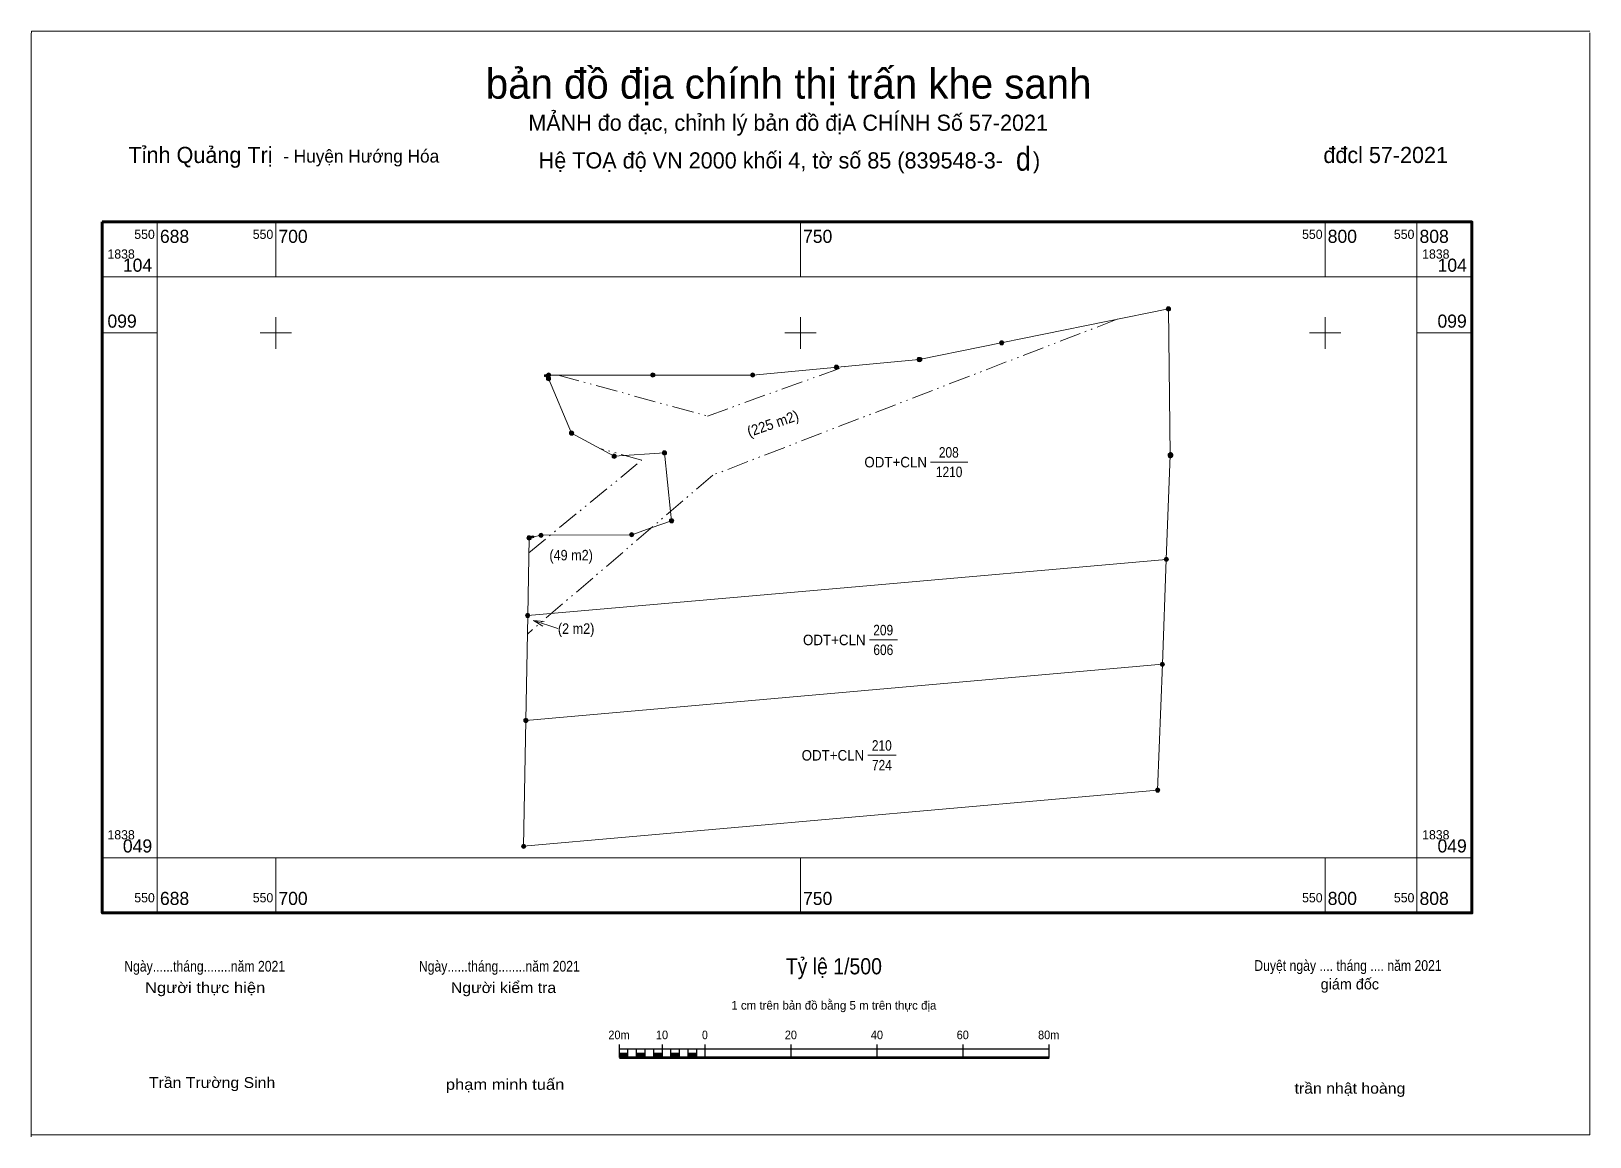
# Model space of a CAD drawing. Header units: metres. Extents: x 550677 to 550825, y 1838023 to 1838128.
import ezdxf
from ezdxf.enums import TextEntityAlignment as Align

# ---------------------------------------------------------------- set-up
doc = ezdxf.new("R2010")
doc.units = ezdxf.units.M
doc.header["$LTSCALE"] = 0.41
doc.header["$PDMODE"] = 32
doc.header["$PDSIZE"] = 0.205
doc.linetypes.add('DASH_DOUBLE_DOT', pattern=[9.2, 5, -1.2, 0.3, -1.2, 0.3, -1.2])
doc.linetypes.add('SHORT_DASHED', pattern=[2.7, 1.5, -1.2])
for name, color, linetype, lineweight in [('1', 7, 'Continuous', 25), ('10', 7, 'Continuous', 13), ('13', 7, 'Continuous', 13), ('2', 7, 'Continuous', 13), ('50', 7, 'DASH_DOUBLE_DOT', 13), ('63', 7, 'Continuous', 13)]:
    doc.layers.add(name, color=color, linetype=linetype, lineweight=lineweight)
doc.layers.add('4', color=7, linetype='Continuous')
doc.layers.add('7', color=7, linetype='Continuous')

msp = doc.modelspace()

# ---------------------------------------------------------------- hatches: boundary and pattern name
at = {"layer": '1'}
for points in [[(550732.75, 1838030.36), (550733.56, 1838030.36), (550733.56, 1838030.77), (550732.75, 1838030.77)], [(550734.38, 1838030.36), (550735.2, 1838030.36), (550735.2, 1838030.77), (550734.38, 1838030.77)], [(550736.02, 1838030.36), (550736.84, 1838030.36), (550736.84, 1838030.77), (550736.02, 1838030.77)], [(550737.66, 1838030.36), (550738.48, 1838030.36), (550738.48, 1838030.77), (550737.66, 1838030.77)], [(550739.3, 1838030.36), (550740.12, 1838030.36), (550740.12, 1838030.77), (550739.3, 1838030.77)]]:
    msp.add_hatch(color=256, dxfattribs=at).paths.add_polyline_path(points)
at = {"layer": '10'}
msp.add_hatch(color=256, dxfattribs=at).paths.add_polyline_path([(550785.49, 1838087.74, 1), (550784.99, 1838087.74, 1)])
at = {"layer": '2'}
for points in [[(550785.27, 1838101.67, 1), (550784.87, 1838101.67, 1)], [(550769.38, 1838098.4415, 1), (550768.98, 1838098.4415, 1)], [(550761.51, 1838096.84, 1), (550761.11, 1838096.84, 1)], [(550761.5798, 1838096.8542, 1), (550761.1798, 1838096.8542, 1)], [(550726.19, 1838095.03, 1), (550725.79, 1838095.03, 1)], [(550726.2081, 1838095.37, 1), (550725.8081, 1838095.37, 1)], [(550736.13, 1838095.37, 1), (550735.73, 1838095.37, 1)], [(550745.65, 1838095.37, 1), (550745.25, 1838095.37, 1)], [(550753.6297, 1838096.1096, 1), (550753.2297, 1838096.1096, 1)], [(550728.39, 1838089.84, 1), (550727.99, 1838089.84, 1)], [(550732.45, 1838087.63, 1), (550732.05, 1838087.63, 1)], [(550737.24, 1838087.95, 1), (550736.84, 1838087.95, 1)], [(550785.44, 1838087.74, 1), (550785.04, 1838087.74, 1)], [(550737.92, 1838081.48, 1), (550737.52, 1838081.48, 1)], [(550724.34, 1838079.85, 1), (550723.94, 1838079.85, 1)], [(550725.48, 1838080.1, 1), (550725.08, 1838080.1, 1)], [(550734.12, 1838080.16, 1), (550733.72, 1838080.16, 1)], [(550785.0665, 1838077.8045, 1), (550784.6665, 1838077.8045, 1)], [(550785.0665, 1838077.8045, 1), (550784.6665, 1838077.8045, 1)], [(550785.0665, 1838077.8045, 1), (550784.6665, 1838077.8045, 1)], [(550724.2092, 1838072.4621, 1), (550723.8092, 1838072.4621, 1)], [(550724.2092, 1838072.4621, 1), (550723.8092, 1838072.4621, 1)], [(550724.2092, 1838072.4621, 1), (550723.8092, 1838072.4621, 1)], [(550784.6908, 1838067.8115, 1), (550784.2908, 1838067.8115, 1)], [(550784.6908, 1838067.8115, 1), (550784.2908, 1838067.8115, 1)], [(550784.6908, 1838067.8115, 1), (550784.2908, 1838067.8115, 1)], [(550724.0323, 1838062.4637, 1), (550723.6323, 1838062.4637, 1)], [(550724.0323, 1838062.4637, 1), (550723.6323, 1838062.4637, 1)], [(550724.0323, 1838062.4637, 1), (550723.6323, 1838062.4637, 1)], [(550784.24, 1838055.82, 1), (550783.84, 1838055.82, 1)], [(550723.82, 1838050.471, 1), (550723.42, 1838050.471, 1)]]:
    msp.add_hatch(color=256, dxfattribs=at).paths.add_polyline_path(points)

# ---------------------------------------------------------------- linework, layer by layer
at = {"layer": '1', "lineweight": 13}
msp.add_line((550676.73, 1838128.13), (550825.23, 1838128.13), dxfattribs=at)
at = {"layer": '1'}
for p, q in [((550732.75, 1838030.36), (550732.75, 1838031.58)), ((550732.75, 1838031.17), (550773.69, 1838031.17)), ((550733.56, 1838030.36), (550733.56, 1838031.17)), ((550734.38, 1838030.36), (550734.38, 1838031.17)), ((550735.2, 1838030.36), (550735.2, 1838031.17)), ((550736.02, 1838030.36), (550736.02, 1838031.17)), ((550736.84, 1838030.36), (550736.84, 1838031.58)), ((550737.66, 1838030.36), (550737.66, 1838031.17)), ((550738.48, 1838030.36), (550738.48, 1838031.17)), ((550739.3, 1838030.36), (550739.3, 1838031.17)), ((550740.12, 1838030.36), (550740.12, 1838031.17)), ((550740.93, 1838030.36), (550740.93, 1838031.58)), ((550749.12, 1838030.36), (550749.12, 1838031.58)), ((550757.31, 1838030.36), (550757.31, 1838031.58)), ((550765.5, 1838030.36), (550765.5, 1838031.58)), ((550773.69, 1838030.36), (550773.69, 1838031.58))]:
    msp.add_line(p, q, dxfattribs=at)
at = {"layer": '1', "lineweight": 53}
msp.add_line((550732.75, 1838030.36), (550773.69, 1838030.36), dxfattribs=at)
at = {"layer": '1', "lineweight": 13}
for points in [[(550676.69, 1838022.79), (550676.69, 1838127.79), (550676.73, 1838128.13)], [(550825.23, 1838127.97), (550825.23, 1838022.97), (550676.73, 1838022.97)]]:
    msp.add_lwpolyline(points, dxfattribs=at)
for points in [[(550732.75, 1838030.36), (550733.56, 1838030.36), (550733.56, 1838030.77), (550732.75, 1838030.77)], [(550734.38, 1838030.36), (550735.2, 1838030.36), (550735.2, 1838030.77), (550734.38, 1838030.77)], [(550736.02, 1838030.36), (550736.84, 1838030.36), (550736.84, 1838030.77), (550736.02, 1838030.77)], [(550737.66, 1838030.36), (550738.48, 1838030.36), (550738.48, 1838030.77), (550737.66, 1838030.77)], [(550739.3, 1838030.36), (550740.12, 1838030.36), (550740.12, 1838030.77), (550739.3, 1838030.77)]]:
    msp.add_lwpolyline(points, close=True, dxfattribs=at)
at = {"layer": '10'}
for p, q in [((550784.49, 1838067.81), (550784.87, 1838077.8)), ((550723.83, 1838062.46), (550724.01, 1838072.46)), ((550723.83, 1838062.46), (550784.49, 1838067.81))]:
    msp.add_line(p, q, dxfattribs=at)
for points in [[(550784.87, 1838077.8), (550785.24, 1838087.74), (550785.07, 1838101.67), (550761.31, 1838096.84), (550745.45, 1838095.37), (550726.01, 1838095.37), (550725.99, 1838095.03), (550728.19, 1838089.84), (550732.25, 1838087.63), (550737.04, 1838087.95), (550737.62, 1838082.38), (550737.72, 1838081.48), (550735.79, 1838080.81), (550733.92, 1838080.16), (550725.28, 1838080.1), (550724.14, 1838079.85), (550724.01, 1838072.46)], [(550724.01, 1838072.46), (550754.52, 1838075.14), (550784.87, 1838077.8)], [(550723.83, 1838062.46), (550723.62, 1838050.47), (550784.04, 1838055.82), (550784.49, 1838067.81)]]:
    msp.add_lwpolyline(points, dxfattribs=at)
at = {"layer": '10', "linetype": 'SHORT_DASHED'}
msp.add_circle((550785.24, 1838087.74), 0.25, dxfattribs=at)
at = {"layer": '13'}
for p, q in [((550762.41, 1838087.07), (550765.94, 1838087.07)), ((550756.57, 1838070.13), (550759.25, 1838070.13)), ((550756.43, 1838059.14), (550759.11, 1838059.14))]:
    msp.add_line(p, q, dxfattribs=at)
at = {"layer": '2'}
for centre in [(550785.07, 1838101.67), (550769.18, 1838098.4415), (550761.31, 1838096.84), (550761.3798, 1838096.8542), (550725.99, 1838095.03), (550726.0081, 1838095.37), (550735.93, 1838095.37), (550745.45, 1838095.37), (550753.4297, 1838096.1096), (550728.19, 1838089.84), (550732.25, 1838087.63), (550737.04, 1838087.95), (550785.24, 1838087.74), (550737.72, 1838081.48), (550724.14, 1838079.85), (550725.28, 1838080.1), (550733.92, 1838080.16), (550784.8665, 1838077.8045), (550784.8665, 1838077.8045), (550784.8665, 1838077.8045), (550724.0092, 1838072.4621), (550724.0092, 1838072.4621), (550724.0092, 1838072.4621), (550784.4908, 1838067.8115), (550784.4908, 1838067.8115), (550784.4908, 1838067.8115), (550723.8323, 1838062.4637), (550723.8323, 1838062.4637), (550723.8323, 1838062.4637), (550784.04, 1838055.82), (550723.62, 1838050.471)]:
    msp.add_circle(centre, 0.2, dxfattribs=at)
at = {"layer": '50'}
for p, q in [((550734.88, 1838087.26), (550730.88, 1838088.38)), ((550724.12, 1838078.44), (550734.88, 1838087.26))]:
    msp.add_line(p, q, dxfattribs=at)
for points in [[(550780.18, 1838100.68), (550741.66, 1838085.84), (550723.98, 1838070.69)], [(550726.91, 1838095.37), (550741.14, 1838091.46), (550754.25, 1838096.19)]]:
    msp.add_lwpolyline(points, dxfattribs=at)
at = {"layer": '63'}
for p, q in [((550688.71, 1838104.71), (550688.71, 1838109.96)), ((550700, 1838104.71), (550700, 1838109.96)), ((550750, 1838104.71), (550750, 1838109.96)), ((550800, 1838104.71), (550800, 1838109.96)), ((550808.75, 1838104.71), (550808.75, 1838109.96)), ((550688.71, 1838104.71), (550683.46, 1838104.71)), ((550808.75, 1838104.71), (550814, 1838104.71)), ((550700, 1838097.88), (550700, 1838100.88)), ((550750, 1838097.88), (550750, 1838100.88)), ((550800, 1838097.88), (550800, 1838100.88)), ((550688.71, 1838099.38), (550683.46, 1838099.38)), ((550698.5, 1838099.38), (550701.5, 1838099.38)), ((550748.5, 1838099.38), (550751.5, 1838099.38)), ((550798.5, 1838099.38), (550801.5, 1838099.38)), ((550808.75, 1838099.38), (550814, 1838099.38)), ((550724.57, 1838071.98), (550726.89, 1838071.21)), ((550688.71, 1838049.38), (550683.46, 1838049.38)), ((550688.71, 1838049.38), (550683.46, 1838049.38)), ((550688.71, 1838049.38), (550688.71, 1838044.13)), ((550700, 1838049.38), (550700, 1838044.13)), ((550750, 1838049.38), (550750, 1838044.13)), ((550800, 1838049.38), (550800, 1838044.13)), ((550808.75, 1838049.38), (550808.75, 1838044.13)), ((550808.75, 1838049.38), (550814, 1838049.38)), ((550808.75, 1838049.38), (550814, 1838049.38))]:
    msp.add_line(p, q, dxfattribs=at)
at = {"layer": '63', "lineweight": 70}
msp.add_lwpolyline([(550683.46, 1838109.96), (550814, 1838109.96), (550814, 1838044.13), (550683.46, 1838044.13)], close=True, dxfattribs=at)
at = {"layer": '63'}
msp.add_lwpolyline([(550688.71, 1838104.71), (550808.75, 1838104.71), (550808.75, 1838049.38), (550688.71, 1838049.38)], close=True, dxfattribs=at)
msp.add_lwpolyline([(550725.44, 1838071.43), (550724.57, 1838071.98), (550725.59, 1838071.9)], dxfattribs=at)
at = {"layer": '7'}
for p in [(550785.1, 1838101.67), (550761.31, 1838096.84), (550725.73, 1838095.31), (550745.45, 1838095.37), (550724.48, 1838079.95), (550784.04, 1838055.82)]:
    msp.add_point(p, dxfattribs=at)

# ---------------------------------------------------------------- texts
at = {"layer": '1'}
for s, height, p in [('bản đồ địa chính thị trấn khe sanh', 2.865, (550748.875, 1838121.7)), ('MẢNH đo đạc, chỉnh lý bản đồ địA CHÍNH Số 57-2021', 1.535, (550748.83, 1838118.64)), ('Hệ TOẠ độ VN 2000 khối 4, tờ số 85 (839548-3-     )', 1.539, (550748.95, 1838115.05)), ('giám đốc', 1.024, (550802.36, 1838036.83)), ('1 cm trên bản đồ bằng 5 m trên thực địa', 0.8188, (550753.185, 1838034.91))]:
    msp.add_text(s, height=height, dxfattribs=at).set_placement(p, align=Align.CENTER)
for s, height, p in [('Tỉnh Quảng Trị ', 1.539, (550685.97, 1838115.57)), ('- Huyện Hướng Hóa', 1.228, (550700.71, 1838115.61))]:
    msp.add_text(s, height=height, dxfattribs=at).set_placement(p)
msp.add_text(' đđcl 57-2021', height=1.535, dxfattribs=at).set_placement((550811.71, 1838115.57), align=Align.RIGHT)
for s, height, width, p in [('Tỷ lệ 1/500', 1.54, 0.9, (550753.185, 1838038.27)), ('Ngày......tháng........năm 2021', 1.024, 0.85, (550693.225, 1838038.53)), ('Ngày......tháng........năm 2021', 1.024, 0.85, (550721.305, 1838038.53)), ('Duyệt ngày .... tháng .... năm 2021', 1.024, 0.85, (550802.18, 1838038.6)), ('Người thực hiện', 1.024, 1.15, (550693.27, 1838036.49)), ('Người kiểm tra', 1.024, 1.1, (550721.705, 1838036.49)), ('20m', 0.8188, 0.95, (550732.71, 1838032.09)), ('10', 0.8188, 0.95, (550736.81, 1838032.09)), ('0', 0.8188, 0.9, (550740.9, 1838032.09)), ('20', 0.8188, 0.95, (550749.09, 1838032.09)), ('40', 0.8188, 0.95, (550757.29, 1838032.09)), ('60', 0.8188, 0.95, (550765.47, 1838032.09)), ('80m', 0.8188, 0.95, (550773.66, 1838032.09)), ('Trần Trường Sinh', 1.024, 1.1, (550693.93, 1838027.45)), ('phạm minh tuấn', 1.024, 1.15, (550721.855, 1838027.27)), ('trần nhật hoàng', 1.024, 1.1, (550802.37, 1838026.9))]:
    msp.add_text(s, height=height, dxfattribs=dict(at, width=width)).set_placement(p, align=Align.CENTER)
at = {"layer": '13', "width": 0.85}
for s, p in [('208', (550764.14, 1838087.5)), ('209', (550757.89, 1838070.57)), ('210', (550757.755, 1838059.58))]:
    msp.add_text(s, height=1, dxfattribs=at).set_placement(p, align=Align.CENTER)
at = {"layer": '2', "width": 0.95}
for p in [(550762.06, 1838086.57), (550756.21, 1838069.63), (550756.08, 1838058.64)]:
    msp.add_text('ODT+CLN', height=1, dxfattribs=at).set_placement(p, align=Align.RIGHT)
at = {"layer": '4', "width": 0.85}
for s, p in [('1210', (550764.17, 1838085.64)), ('606', (550757.9, 1838068.69)), ('724', (550757.765, 1838057.7))]:
    msp.add_text(s, height=1, dxfattribs=at).set_placement(p, align=Align.CENTER)
at = {"layer": '50', "width": 0.95}
msp.add_text('(225 m2)', height=1, rotation=18.829, dxfattribs=at).set_placement((550747.5336, 1838090.2765), align=Align.CENTER)
at = {"layer": '50', "width": 0.9}
for s, p in [('(49 m2)', (550728.15, 1838077.71)), ('(2 m2)', (550728.625, 1838070.71))]:
    msp.add_text(s, height=1, dxfattribs=at).set_placement(p, align=Align.CENTER)
at = {"layer": '63', "width": 0.85}
msp.add_text('d', height=2.251, dxfattribs=at).set_placement((550771.25, 1838114.84), align=Align.CENTER)
at = {"layer": '63'}
for s, height, p in [('550', 0.875, (550688.47, 1838108.34)), ('550', 0.875, (550699.76, 1838108.34)), ('550', 0.875, (550799.76, 1838108.34)), ('550', 0.875, (550808.51, 1838108.34)), ('104', 1.25, (550688.22, 1838105.21)), ('104', 1.25, (550813.51, 1838105.21)), ('099', 1.25, (550813.5, 1838099.88)), ('049', 1.25, (550688.22, 1838049.88)), ('049', 1.25, (550688.22, 1838049.88)), ('049', 1.25, (550813.5, 1838049.88)), ('049', 1.25, (550813.5, 1838049.88)), ('550', 0.875, (550688.47, 1838045.13)), ('550', 0.875, (550699.76, 1838045.13)), ('550', 0.875, (550799.76, 1838045.13)), ('550', 0.875, (550808.51, 1838045.13))]:
    msp.add_text(s, height=height, dxfattribs=at).set_placement(p, align=Align.RIGHT)
for s, height, p in [('688', 1.25, (550688.96, 1838107.96)), ('700', 1.25, (550700.25, 1838107.96)), ('750', 1.25, (550750.25, 1838107.96)), ('800', 1.25, (550800.25, 1838107.96)), ('808', 1.25, (550809, 1838107.96)), ('1838', 0.875, (550683.96, 1838106.46)), ('1838', 0.875, (550809.25, 1838106.46)), ('099', 1.25, (550683.96, 1838099.88)), ('1838', 0.875, (550683.96, 1838051.13)), ('1838', 0.875, (550683.96, 1838051.13)), ('1838', 0.875, (550809.25, 1838051.13)), ('1838', 0.875, (550809.25, 1838051.13)), ('688', 1.25, (550688.96, 1838044.88)), ('700', 1.25, (550700.25, 1838044.88)), ('750', 1.25, (550750.25, 1838044.88)), ('800', 1.25, (550800.25, 1838044.88)), ('808', 1.25, (550809, 1838044.88))]:
    msp.add_text(s, height=height, dxfattribs=at).set_placement(p)

doc.saveas('drawing.dxf')
